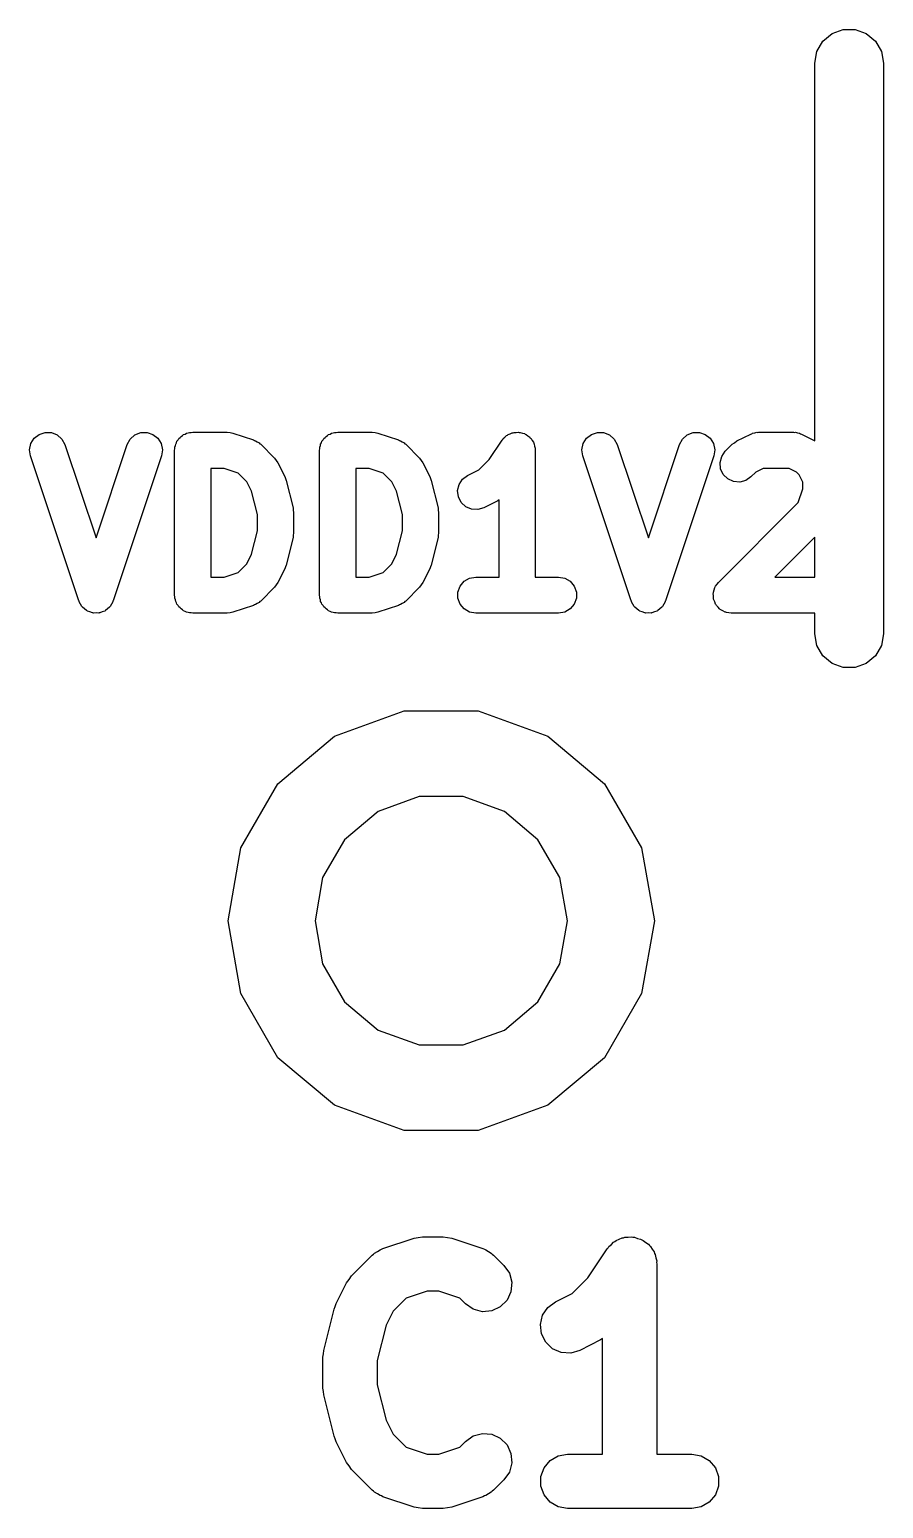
# Model space of a CAD drawing. Extents: x -4.6 to 25.8, y 0 to 31.7.
# Drawn here: x 0.978 to 2.474, y 18.452 to 21.044 of the extents above; entities that cross this region are included whole.
import ezdxf

# ---------------------------------------------------------------- set-up
doc = ezdxf.new("R2010")
doc.units = 0
doc.header["$MEASUREMENT"] = 0
doc.layers.add('BLACK', color=7, linetype='CONTINUOUS')

msp = doc.modelspace()

# ---------------------------------------------------------------- linework, layer by layer
at = {"layer": 'Black'}
for p, q in [((2.36794, 21.0237), (2.3839, 21.0371)), ((2.3839, 21.0371), (2.40348, 21.0442)), ((2.40348, 21.0442), (2.42432, 21.0442)), ((2.42432, 21.0442), (2.4439, 21.0371)), ((2.4439, 21.0371), (2.45986, 21.0237)), ((2.3539, 20.9851), (2.35752, 21.0056)), ((2.35752, 21.0056), (2.36794, 21.0237)), ((2.45986, 21.0237), (2.47028, 21.0056)), ((2.47028, 21.0056), (2.4739, 20.9851)), ((2.3539, 20.3233), (2.3539, 20.9851)), ((2.4739, 20.9851), (2.4739, 19.9851)), ((0.980303, 20.3184), (0.986076, 20.3278)), ((0.986076, 20.3278), (0.994713, 20.3346)), ((0.994713, 20.3346), (1.00517, 20.3381)), ((1.00517, 20.3381), (1.0162, 20.3378)), ((1.0162, 20.3378), (1.02645, 20.3337)), ((1.02645, 20.3337), (1.0347, 20.3264)), ((1.0347, 20.3264), (1.03995, 20.3167)), ((1.14904, 20.3167), (1.15429, 20.3264)), ((1.15429, 20.3264), (1.16254, 20.3337)), ((1.16254, 20.3337), (1.1728, 20.3378)), ((1.1728, 20.3378), (1.18382, 20.3381)), ((1.18382, 20.3381), (1.19428, 20.3346)), ((1.19428, 20.3346), (1.20292, 20.3278)), ((1.20292, 20.3278), (1.20869, 20.3184)), ((1.23812, 20.3247), (1.23951, 20.3271)), ((1.23951, 20.3271), (1.24164, 20.3289)), ((1.24164, 20.3289), (1.24342, 20.331)), ((1.24342, 20.331), (1.24583, 20.3324)), ((1.24583, 20.3324), (1.24796, 20.3342)), ((1.24796, 20.3342), (1.25057, 20.3351)), ((1.25057, 20.3351), (1.25297, 20.3365)), ((1.25297, 20.3365), (1.25571, 20.337)), ((1.25571, 20.337), (1.25832, 20.338)), ((1.25832, 20.338), (1.2611, 20.338)), ((1.2611, 20.338), (1.26383, 20.3384)), ((1.26383, 20.3384), (1.32431, 20.3384)), ((1.32431, 20.3384), (1.32931, 20.3376)), ((1.32931, 20.3376), (1.33435, 20.3368)), ((1.33435, 20.3368), (1.37063, 20.3247)), ((1.49212, 20.3247), (1.49351, 20.3271)), ((1.49351, 20.3271), (1.49564, 20.3289)), ((1.49564, 20.3289), (1.49742, 20.331)), ((1.49742, 20.331), (1.49983, 20.3324)), ((1.49983, 20.3324), (1.50196, 20.3342)), ((1.50196, 20.3342), (1.50457, 20.3351)), ((1.50457, 20.3351), (1.50697, 20.3365)), ((1.50697, 20.3365), (1.50971, 20.337)), ((1.50971, 20.337), (1.51232, 20.338)), ((1.51232, 20.338), (1.5151, 20.338)), ((1.5151, 20.338), (1.51783, 20.3384)), ((1.51783, 20.3384), (1.57831, 20.3384)), ((1.57831, 20.3384), (1.58331, 20.3376)), ((1.58331, 20.3376), (1.58835, 20.3368)), ((1.58835, 20.3368), (1.62463, 20.3247)), ((1.8071, 20.3256), (1.80798, 20.3271)), ((1.80798, 20.3271), (1.81089, 20.3295)), ((1.81089, 20.3295), (1.81351, 20.3323)), ((1.81351, 20.3323), (1.81508, 20.3331)), ((1.81508, 20.3331), (1.81643, 20.3342)), ((1.81643, 20.3342), (1.81999, 20.3355)), ((1.81999, 20.3355), (1.82339, 20.3372)), ((1.82339, 20.3372), (1.82514, 20.3374)), ((1.82514, 20.3374), (1.82679, 20.338)), ((1.82679, 20.338), (1.83058, 20.338)), ((1.83058, 20.338), (1.83435, 20.3384)), ((1.83435, 20.3384), (1.83606, 20.338)), ((1.83606, 20.338), (1.83782, 20.338)), ((1.83782, 20.338), (1.84138, 20.3367)), ((1.84138, 20.3367), (1.84506, 20.3358)), ((1.84506, 20.3358), (1.84653, 20.3348)), ((1.84653, 20.3348), (1.84818, 20.3342)), ((1.84818, 20.3342), (1.85109, 20.3318)), ((1.85109, 20.3318), (1.85424, 20.3297)), ((1.85424, 20.3297), (1.85528, 20.3282)), ((1.85528, 20.3282), (1.85663, 20.3271)), ((1.85663, 20.3271), (1.85853, 20.3238)), ((1.94792, 20.3184), (1.95369, 20.3278)), ((1.95369, 20.3278), (1.96233, 20.3346)), ((1.96233, 20.3346), (1.97279, 20.3381)), ((1.97279, 20.3381), (1.98381, 20.3378)), ((1.98381, 20.3378), (1.99407, 20.3337)), ((1.99407, 20.3337), (2.00232, 20.3264)), ((2.00232, 20.3264), (2.00757, 20.3167)), ((2.11666, 20.3167), (2.12191, 20.3264)), ((2.12191, 20.3264), (2.13016, 20.3337)), ((2.13016, 20.3337), (2.14042, 20.3378)), ((2.14042, 20.3378), (2.15144, 20.3381)), ((2.15144, 20.3381), (2.1619, 20.3346)), ((2.1619, 20.3346), (2.17054, 20.3278)), ((2.17054, 20.3278), (2.17631, 20.3184)), ((2.21725, 20.323), (2.24144, 20.3351)), ((2.24144, 20.3351), (2.2432, 20.3356)), ((2.2432, 20.3356), (2.24478, 20.3365)), ((2.24478, 20.3365), (2.24844, 20.3372)), ((2.24844, 20.3372), (2.25201, 20.3382)), ((2.25201, 20.3382), (2.25384, 20.3381)), ((2.25384, 20.3381), (2.25564, 20.3384)), ((2.25564, 20.3384), (2.31612, 20.3384)), ((2.31612, 20.3384), (2.31792, 20.3381)), ((2.31792, 20.3381), (2.31975, 20.3382)), ((2.31975, 20.3382), (2.32332, 20.3372)), ((2.32332, 20.3372), (2.32698, 20.3365)), ((2.32698, 20.3365), (2.32856, 20.3356)), ((2.32856, 20.3356), (2.33032, 20.3351)), ((2.33032, 20.3351), (2.3539, 20.3233)), ((0.978093, 20.3076), (0.980303, 20.3184)), ((0.97971, 20.2967), (0.978093, 20.3076)), ((1.03995, 20.3167), (1.0945, 20.1531)), ((1.0945, 20.1531), (1.14904, 20.3167)), ((1.20869, 20.3184), (1.2109, 20.3076)), ((1.2109, 20.3076), (1.20929, 20.2967)), ((1.23208, 20.3067), (1.23256, 20.3094)), ((1.23208, 20.0527), (1.23208, 20.3067)), ((1.23256, 20.3122), (1.23351, 20.3148)), ((1.23256, 20.3094), (1.23256, 20.3122)), ((1.23351, 20.3148), (1.234, 20.3176)), ((1.234, 20.3176), (1.23538, 20.32)), ((1.23538, 20.32), (1.23633, 20.3226)), ((1.23633, 20.3226), (1.23812, 20.3247)), ((1.37063, 20.3247), (1.37224, 20.3238)), ((1.37224, 20.3238), (1.37401, 20.3234)), ((1.37401, 20.3234), (1.37706, 20.3212)), ((1.37706, 20.3212), (1.38033, 20.3195)), ((1.38033, 20.3195), (1.38154, 20.3181)), ((1.38154, 20.3181), (1.38304, 20.3171)), ((1.38304, 20.3171), (1.40724, 20.2929)), ((1.48608, 20.3067), (1.48656, 20.3094)), ((1.48608, 20.0527), (1.48608, 20.3067)), ((1.48656, 20.3122), (1.48751, 20.3148)), ((1.48656, 20.3094), (1.48656, 20.3122)), ((1.48751, 20.3148), (1.488, 20.3176)), ((1.488, 20.3176), (1.48938, 20.32)), ((1.48938, 20.32), (1.49033, 20.3226)), ((1.49033, 20.3226), (1.49212, 20.3247)), ((1.62463, 20.3247), (1.62624, 20.3238)), ((1.62624, 20.3238), (1.62801, 20.3234)), ((1.62801, 20.3234), (1.63106, 20.3212)), ((1.63106, 20.3212), (1.63433, 20.3195)), ((1.63433, 20.3195), (1.63554, 20.3181)), ((1.63554, 20.3181), (1.63704, 20.3171)), ((1.63704, 20.3171), (1.66124, 20.2929)), ((1.78344, 20.2906), (1.80589, 20.3243)), ((1.80589, 20.3243), (1.8071, 20.3256)), ((1.85853, 20.3238), (1.86077, 20.3208)), ((1.86077, 20.3208), (1.86126, 20.3191)), ((1.86126, 20.3191), (1.86214, 20.3176)), ((1.86214, 20.3176), (1.8628, 20.3138)), ((1.8628, 20.3138), (1.86386, 20.3102)), ((1.86386, 20.3102), (1.86375, 20.3084)), ((1.86375, 20.3084), (1.86406, 20.3067)), ((1.86406, 20.3067), (1.86406, 20.0844)), ((1.94571, 20.3076), (1.94792, 20.3184)), ((1.94733, 20.2967), (1.94571, 20.3076)), ((2.00757, 20.3167), (2.06212, 20.1531)), ((2.06212, 20.1531), (2.11666, 20.3167)), ((2.17631, 20.3184), (2.17852, 20.3076)), ((2.17852, 20.3076), (2.17691, 20.2967)), ((2.19058, 20.2959), (2.1969, 20.305)), ((2.1969, 20.305), (2.209, 20.3171)), ((2.209, 20.3171), (2.21318, 20.32)), ((2.21318, 20.32), (2.21725, 20.323)), ((1.06438, 20.0427), (0.97971, 20.2967)), ((1.20929, 20.2967), (1.12462, 20.0427)), ((1.29558, 20.2749), (1.29558, 20.0844)), ((1.31915, 20.2749), (1.29558, 20.2749)), ((1.34344, 20.2668), (1.31915, 20.2749)), ((1.40724, 20.2929), (1.41016, 20.2887)), ((1.41016, 20.2887), (1.41318, 20.2846)), ((1.41318, 20.2846), (1.42528, 20.2604)), ((1.54958, 20.2749), (1.54958, 20.0844)), ((1.57315, 20.2749), (1.54958, 20.2749)), ((1.59744, 20.2668), (1.57315, 20.2749)), ((1.66124, 20.2929), (1.66416, 20.2887)), ((1.66416, 20.2887), (1.66718, 20.2846)), ((1.66718, 20.2846), (1.67928, 20.2604)), ((1.76512, 20.2723), (1.78344, 20.2906)), ((2.032, 20.0427), (1.94733, 20.2967)), ((2.17691, 20.2967), (2.09224, 20.0427)), ((2.18772, 20.2853), (2.19058, 20.2959)), ((2.18869, 20.2743), (2.18772, 20.2853)), ((2.19335, 20.2643), (2.18869, 20.2743)), ((2.26314, 20.2749), (2.25026, 20.2685)), ((2.30862, 20.2749), (2.26314, 20.2749)), ((2.3215, 20.2685), (2.30862, 20.2749)), ((1.35869, 20.2516), (1.34344, 20.2668)), ((1.36692, 20.2351), (1.35869, 20.2516)), ((1.42528, 20.2604), (1.42627, 20.2571)), ((1.42627, 20.2571), (1.42768, 20.2539)), ((1.42768, 20.2539), (1.43978, 20.2055)), ((1.61269, 20.2516), (1.59744, 20.2668)), ((1.62092, 20.2351), (1.61269, 20.2516)), ((1.67928, 20.2604), (1.68027, 20.2571)), ((1.68027, 20.2571), (1.68168, 20.2539)), ((1.68168, 20.2539), (1.69378, 20.2055)), ((1.7306, 20.2468), (1.73668, 20.256)), ((1.73668, 20.256), (1.74554, 20.2625)), ((1.74554, 20.2625), (1.76512, 20.2723)), ((2.20114, 20.2565), (2.19335, 20.2643)), ((2.21114, 20.2518), (2.20114, 20.2565)), ((2.22212, 20.2509), (2.21114, 20.2518)), ((2.23277, 20.2537), (2.22212, 20.2509)), ((2.24181, 20.2601), (2.23277, 20.2537)), ((2.25026, 20.2685), (2.24181, 20.2601)), ((2.32631, 20.2637), (2.3215, 20.2685)), ((2.33275, 20.2508), (2.32631, 20.2637)), ((2.33275, 20.2393), (2.33275, 20.2508)), ((1.37722, 20.1939), (1.36692, 20.2351)), ((1.63122, 20.1939), (1.62092, 20.2351)), ((1.72804, 20.236), (1.7306, 20.2468)), ((1.7293, 20.2251), (1.72804, 20.236)), ((1.73423, 20.2152), (1.7293, 20.2251)), ((2.32465, 20.215), (2.33275, 20.2393)), ((1.43978, 20.2055), (1.44005, 20.2017)), ((1.44005, 20.2017), (1.44072, 20.1978)), ((1.44072, 20.1978), (1.44072, 20.1616)), ((1.69378, 20.2055), (1.69405, 20.2017)), ((1.69405, 20.2017), (1.69472, 20.1978)), ((1.69472, 20.1978), (1.69472, 20.1616)), ((1.74224, 20.2076), (1.73423, 20.2152)), ((1.75236, 20.2032), (1.74224, 20.2076)), ((1.76337, 20.2026), (1.75236, 20.2032)), ((1.77393, 20.2057), (1.76337, 20.2026)), ((1.79812, 20.2178), (1.77393, 20.2057)), ((1.80056, 20.2196), (1.79812, 20.2178)), ((1.80056, 20.0844), (1.80056, 20.2196)), ((2.18481, 20.0751), (2.32465, 20.215)), ((1.37722, 20.1655), (1.37722, 20.1939)), ((1.63122, 20.1655), (1.63122, 20.1939)), ((1.36692, 20.1243), (1.37722, 20.1655)), ((1.43978, 20.1539), (1.42768, 20.1055)), ((1.44005, 20.1577), (1.43978, 20.1539)), ((1.44072, 20.1616), (1.44005, 20.1577)), ((1.62092, 20.1243), (1.63122, 20.1655)), ((1.69378, 20.1539), (1.68168, 20.1055)), ((1.69405, 20.1577), (1.69378, 20.1539)), ((1.69472, 20.1616), (1.69405, 20.1577)), ((2.3539, 20.1544), (2.28391, 20.0844)), ((2.3539, 20.0844), (2.3539, 20.1544)), ((1.35869, 20.1078), (1.36692, 20.1243)), ((1.61269, 20.1078), (1.62092, 20.1243)), ((1.34344, 20.0925), (1.35869, 20.1078)), ((1.42528, 20.099), (1.41318, 20.0748)), ((1.42627, 20.1023), (1.42528, 20.099)), ((1.42768, 20.1055), (1.42627, 20.1023)), ((1.59744, 20.0925), (1.61269, 20.1078)), ((1.67928, 20.099), (1.66718, 20.0748)), ((1.68027, 20.1023), (1.67928, 20.099)), ((1.68168, 20.1055), (1.68027, 20.1023)), ((1.29558, 20.0844), (1.31915, 20.0844)), ((1.31915, 20.0844), (1.34344, 20.0925)), ((1.41015, 20.0707), (1.40723, 20.0665)), ((1.41318, 20.0748), (1.41015, 20.0707)), ((1.54958, 20.0844), (1.57315, 20.0844)), ((1.57315, 20.0844), (1.59744, 20.0925)), ((1.66415, 20.0707), (1.66123, 20.0665)), ((1.66718, 20.0748), (1.66415, 20.0707)), ((1.72847, 20.0582), (1.73224, 20.0686)), ((1.73224, 20.0686), (1.73933, 20.077)), ((1.73933, 20.077), (1.74888, 20.0825)), ((1.74888, 20.0825), (1.75974, 20.0844)), ((1.75974, 20.0844), (1.80056, 20.0844)), ((1.86406, 20.0844), (1.90488, 20.0844)), ((1.90488, 20.0844), (1.91574, 20.0825)), ((1.91574, 20.0825), (1.92529, 20.077)), ((1.92529, 20.077), (1.93237, 20.0686)), ((1.93237, 20.0686), (1.93615, 20.0582)), ((2.17848, 20.0661), (2.17929, 20.0673)), ((2.17929, 20.0673), (2.17976, 20.0686)), ((2.17976, 20.0686), (2.18243, 20.0717)), ((2.18243, 20.0717), (2.18481, 20.0751)), ((2.28391, 20.0844), (2.3539, 20.0844)), ((1.06479, 20.0419), (1.06438, 20.0427)), ((1.06497, 20.041), (1.06479, 20.0419)), ((1.06741, 20.0371), (1.06497, 20.041)), ((1.12403, 20.041), (1.12158, 20.037)), ((1.1242, 20.0419), (1.12403, 20.041)), ((1.12462, 20.0427), (1.1242, 20.0419)), ((1.23256, 20.05), (1.23208, 20.0527)), ((1.23256, 20.0472), (1.23256, 20.05)), ((1.23351, 20.0446), (1.23256, 20.0472)), ((1.234, 20.0418), (1.23351, 20.0446)), ((1.23538, 20.0394), (1.234, 20.0418)), ((1.38154, 20.0413), (1.38033, 20.0399)), ((1.38304, 20.0423), (1.38154, 20.0413)), ((1.40723, 20.0665), (1.38304, 20.0423)), ((1.48656, 20.05), (1.48608, 20.0527)), ((1.48656, 20.0472), (1.48656, 20.05)), ((1.48751, 20.0446), (1.48656, 20.0472)), ((1.488, 20.0418), (1.48751, 20.0446)), ((1.48938, 20.0394), (1.488, 20.0418)), ((1.63554, 20.0413), (1.63433, 20.0399)), ((1.63704, 20.0423), (1.63554, 20.0413)), ((1.66123, 20.0665), (1.63704, 20.0423)), ((1.72847, 20.0472), (1.72847, 20.0582)), ((1.73224, 20.0368), (1.72847, 20.0472)), ((1.93615, 20.0472), (1.93237, 20.0368)), ((1.93615, 20.0582), (1.93615, 20.0472)), ((2.03241, 20.0419), (2.032, 20.0427)), ((2.03259, 20.041), (2.03241, 20.0419)), ((2.03503, 20.0371), (2.03259, 20.041)), ((2.09164, 20.041), (2.0892, 20.037)), ((2.09182, 20.0419), (2.09164, 20.041)), ((2.09224, 20.0427), (2.09182, 20.0419)), ((2.17563, 20.0555), (2.17599, 20.0568)), ((2.17599, 20.0513), (2.17563, 20.0555)), ((2.17599, 20.0582), (2.17741, 20.0621)), ((2.17599, 20.0568), (2.17599, 20.0582)), ((2.17599, 20.0472), (2.17599, 20.0513)), ((2.17647, 20.0459), (2.17599, 20.0472)), ((2.17659, 20.0445), (2.17647, 20.0459)), ((2.17834, 20.0407), (2.17659, 20.0445)), ((2.17741, 20.0621), (2.17848, 20.0661)), ((1.06963, 20.033), (1.06741, 20.0371)), ((1.07028, 20.0324), (1.06963, 20.033)), ((1.07074, 20.0316), (1.07028, 20.0324)), ((1.07439, 20.0287), (1.07074, 20.0316)), ((1.07788, 20.0256), (1.07439, 20.0287)), ((1.07869, 20.0253), (1.07788, 20.0256)), ((1.07938, 20.0248), (1.07869, 20.0253)), ((1.08381, 20.0233), (1.07938, 20.0248)), ((1.08813, 20.0216), (1.08381, 20.0233)), ((1.08901, 20.0216), (1.08813, 20.0216)), ((1.08984, 20.0213), (1.08901, 20.0216)), ((1.0945, 20.0214), (1.08984, 20.0213)), ((1.09916, 20.0213), (1.0945, 20.0214)), ((1.09999, 20.0216), (1.09916, 20.0213)), ((1.10086, 20.0216), (1.09999, 20.0216)), ((1.10519, 20.0233), (1.10086, 20.0216)), ((1.10962, 20.0248), (1.10519, 20.0233)), ((1.1103, 20.0253), (1.10962, 20.0248)), ((1.11112, 20.0256), (1.1103, 20.0253)), ((1.1146, 20.0287), (1.11112, 20.0256)), ((1.11825, 20.0316), (1.1146, 20.0287)), ((1.11871, 20.0324), (1.11825, 20.0316)), ((1.11937, 20.033), (1.11871, 20.0324)), ((1.12158, 20.037), (1.11937, 20.033)), ((1.23633, 20.0368), (1.23538, 20.0394)), ((1.23812, 20.0347), (1.23633, 20.0368)), ((1.23951, 20.0323), (1.23812, 20.0347)), ((1.24164, 20.0305), (1.23951, 20.0323)), ((1.24342, 20.0284), (1.24164, 20.0305)), ((1.24583, 20.027), (1.24342, 20.0284)), ((1.24796, 20.0252), (1.24583, 20.027)), ((1.25057, 20.0242), (1.24796, 20.0252)), ((1.25297, 20.0229), (1.25057, 20.0242)), ((1.25571, 20.0224), (1.25297, 20.0229)), ((1.25832, 20.0214), (1.25571, 20.0224)), ((1.2611, 20.0214), (1.25832, 20.0214)), ((1.26383, 20.0209), (1.2611, 20.0214)), ((1.32431, 20.0209), (1.26383, 20.0209)), ((1.32931, 20.0218), (1.32431, 20.0209)), ((1.33435, 20.0226), (1.32931, 20.0218)), ((1.37063, 20.0347), (1.33435, 20.0226)), ((1.37224, 20.0355), (1.37063, 20.0347)), ((1.37401, 20.036), (1.37224, 20.0355)), ((1.37706, 20.0381), (1.37401, 20.036)), ((1.38033, 20.0399), (1.37706, 20.0381)), ((1.49033, 20.0368), (1.48938, 20.0394)), ((1.49212, 20.0347), (1.49033, 20.0368)), ((1.49351, 20.0323), (1.49212, 20.0347)), ((1.49564, 20.0305), (1.49351, 20.0323)), ((1.49742, 20.0284), (1.49564, 20.0305)), ((1.49983, 20.027), (1.49742, 20.0284)), ((1.50196, 20.0252), (1.49983, 20.027)), ((1.50457, 20.0242), (1.50196, 20.0252)), ((1.50697, 20.0229), (1.50457, 20.0242)), ((1.50971, 20.0224), (1.50697, 20.0229)), ((1.51232, 20.0214), (1.50971, 20.0224)), ((1.5151, 20.0214), (1.51232, 20.0214)), ((1.51783, 20.0209), (1.5151, 20.0214)), ((1.57831, 20.0209), (1.51783, 20.0209)), ((1.58331, 20.0218), (1.57831, 20.0209)), ((1.58835, 20.0226), (1.58331, 20.0218)), ((1.62463, 20.0347), (1.58835, 20.0226)), ((1.62624, 20.0355), (1.62463, 20.0347)), ((1.62801, 20.036), (1.62624, 20.0355)), ((1.63106, 20.0381), (1.62801, 20.036)), ((1.63433, 20.0399), (1.63106, 20.0381)), ((1.73933, 20.0284), (1.73224, 20.0368)), ((1.74888, 20.0229), (1.73933, 20.0284)), ((1.75974, 20.0209), (1.74888, 20.0229)), ((1.90488, 20.0209), (1.75974, 20.0209)), ((1.91574, 20.0229), (1.90488, 20.0209)), ((1.92529, 20.0284), (1.91574, 20.0229)), ((1.93237, 20.0368), (1.92529, 20.0284)), ((2.03725, 20.033), (2.03503, 20.0371)), ((2.0379, 20.0324), (2.03725, 20.033)), ((2.03836, 20.0316), (2.0379, 20.0324)), ((2.04201, 20.0287), (2.03836, 20.0316)), ((2.0455, 20.0256), (2.04201, 20.0287)), ((2.04631, 20.0253), (2.0455, 20.0256)), ((2.047, 20.0248), (2.04631, 20.0253)), ((2.05143, 20.0233), (2.047, 20.0248)), ((2.05575, 20.0216), (2.05143, 20.0233)), ((2.05662, 20.0216), (2.05575, 20.0216)), ((2.05746, 20.0213), (2.05662, 20.0216)), ((2.06212, 20.0214), (2.05746, 20.0213)), ((2.06677, 20.0213), (2.06212, 20.0214)), ((2.06761, 20.0216), (2.06677, 20.0213)), ((2.06848, 20.0216), (2.06761, 20.0216)), ((2.07281, 20.0233), (2.06848, 20.0216)), ((2.07723, 20.0248), (2.07281, 20.0233)), ((2.07792, 20.0253), (2.07723, 20.0248)), ((2.07874, 20.0256), (2.07792, 20.0253)), ((2.08222, 20.0287), (2.07874, 20.0256)), ((2.08587, 20.0316), (2.08222, 20.0287)), ((2.08633, 20.0324), (2.08587, 20.0316)), ((2.08699, 20.033), (2.08633, 20.0324)), ((2.0892, 20.037), (2.08699, 20.033)), ((2.17976, 20.0368), (2.17834, 20.0407)), ((2.18066, 20.0358), (2.17976, 20.0368)), ((2.18125, 20.0345), (2.18066, 20.0358)), ((2.18419, 20.0315), (2.18125, 20.0345)), ((2.18685, 20.0284), (2.18419, 20.0315)), ((2.18806, 20.0277), (2.18685, 20.0284)), ((2.18905, 20.0267), (2.18806, 20.0277)), ((2.19281, 20.0249), (2.18905, 20.0267)), ((2.1964, 20.0229), (2.19281, 20.0249)), ((2.19778, 20.0226), (2.1964, 20.0229)), ((2.19904, 20.022), (2.19778, 20.0226)), ((2.20318, 20.0217), (2.19904, 20.022)), ((2.20726, 20.0209), (2.20318, 20.0217)), ((2.3539, 20.0209), (2.20726, 20.0209)), ((2.3539, 19.9851), (2.3539, 20.0209)), ((2.35752, 19.9646), (2.3539, 19.9851)), ((2.36794, 19.9465), (2.35752, 19.9646)), ((2.47028, 19.9646), (2.45986, 19.9465)), ((2.4739, 19.9851), (2.47028, 19.9646)), ((2.3839, 19.9331), (2.36794, 19.9465)), ((2.45986, 19.9465), (2.4439, 19.9331)), ((2.40348, 19.926), (2.3839, 19.9331)), ((2.42432, 19.926), (2.40348, 19.926)), ((2.4439, 19.9331), (2.42432, 19.926)), ((1.51251, 19.8053), (1.6344, 19.8496)), ((1.6344, 19.8496), (1.76412, 19.8496)), ((1.76412, 19.8496), (1.88601, 19.8053)), ((1.41314, 19.7219), (1.51251, 19.8053)), ((1.88601, 19.8053), (1.98538, 19.7219)), ((1.34829, 19.6095), (1.41314, 19.7219)), ((1.98538, 19.7219), (2.05023, 19.6095)), ((1.66087, 19.6995), (1.58871, 19.6733)), ((1.73765, 19.6995), (1.66087, 19.6995)), ((1.80981, 19.6733), (1.73765, 19.6995)), ((1.58871, 19.6733), (1.52989, 19.6239)), ((1.86863, 19.6239), (1.80981, 19.6733)), ((1.32576, 19.4818), (1.34829, 19.6095)), ((1.52989, 19.6239), (1.4915, 19.5574)), ((1.90702, 19.5574), (1.86863, 19.6239)), ((2.05023, 19.6095), (2.07276, 19.4818)), ((1.4915, 19.5574), (1.47816, 19.4818)), ((1.92036, 19.4818), (1.90702, 19.5574)), ((1.34829, 19.3541), (1.32576, 19.4818)), ((1.47816, 19.4818), (1.4915, 19.4062)), ((1.90702, 19.4062), (1.92036, 19.4818)), ((2.07276, 19.4818), (2.05023, 19.3541)), ((1.4915, 19.4062), (1.52989, 19.3397)), ((1.86863, 19.3397), (1.90702, 19.4062)), ((1.41314, 19.2417), (1.34829, 19.3541)), ((2.05023, 19.3541), (1.98538, 19.2417)), ((1.52989, 19.3397), (1.58871, 19.2903)), ((1.80981, 19.2903), (1.86863, 19.3397)), ((1.58871, 19.2903), (1.66087, 19.2641)), ((1.73765, 19.2641), (1.80981, 19.2903)), ((1.66087, 19.2641), (1.73765, 19.2641)), ((1.51251, 19.1583), (1.41314, 19.2417)), ((1.98538, 19.2417), (1.88601, 19.1583)), ((1.6344, 19.114), (1.51251, 19.1583)), ((1.88601, 19.1583), (1.76412, 19.114)), ((1.76412, 19.114), (1.6344, 19.114)), ((1.65154, 18.9254), (1.65908, 18.9265)), ((1.65908, 18.9265), (1.6666, 18.9278)), ((1.6666, 18.9278), (1.70289, 18.9278)), ((1.70289, 18.9278), (1.71041, 18.9265)), ((1.71041, 18.9265), (1.71795, 18.9254)), ((2.01609, 18.9259), (2.01871, 18.9262)), ((2.01871, 18.9262), (2.02119, 18.9271)), ((2.02119, 18.9271), (2.02687, 18.9271)), ((2.02687, 18.9271), (2.03253, 18.9277)), ((2.03253, 18.9277), (2.03509, 18.9271)), ((2.03509, 18.9271), (2.03773, 18.9271)), ((2.03773, 18.9271), (2.04307, 18.9251)), ((1.58257, 18.8993), (1.58748, 18.902)), ((1.58748, 18.902), (1.59205, 18.9052)), ((1.59205, 18.9052), (1.5947, 18.9059)), ((1.5947, 18.9059), (1.59711, 18.9072)), ((1.59711, 18.9072), (1.65154, 18.9254)), ((1.71795, 18.9254), (1.77238, 18.9072)), ((1.77238, 18.9072), (1.77479, 18.9059)), ((1.77479, 18.9059), (1.77744, 18.9052)), ((1.77744, 18.9052), (1.78202, 18.902)), ((1.78202, 18.902), (1.78692, 18.8993)), ((1.95616, 18.8561), (1.98984, 18.9066)), ((1.98984, 18.9066), (1.99166, 18.9085)), ((1.99166, 18.9085), (1.99298, 18.9108)), ((1.99298, 18.9108), (1.99733, 18.9144)), ((1.99733, 18.9144), (2.00126, 18.9186)), ((2.00126, 18.9186), (2.00363, 18.9197)), ((2.00363, 18.9197), (2.00565, 18.9214)), ((2.00565, 18.9214), (2.01098, 18.9234)), ((2.01098, 18.9234), (2.01609, 18.9259)), ((2.04307, 18.9251), (2.0486, 18.9238)), ((2.0486, 18.9238), (2.05079, 18.9223)), ((2.05079, 18.9223), (2.05327, 18.9214)), ((2.05327, 18.9214), (2.05763, 18.9178)), ((2.05763, 18.9178), (2.06236, 18.9146)), ((2.06236, 18.9146), (2.06392, 18.9125)), ((2.06392, 18.9125), (2.06594, 18.9108)), ((2.06594, 18.9108), (2.06879, 18.9059)), ((2.06879, 18.9059), (2.07215, 18.9013)), ((2.07215, 18.9013), (2.07289, 18.8988)), ((1.54221, 18.8594), (1.5785, 18.8957)), ((1.5785, 18.8957), (1.58075, 18.8973)), ((1.58075, 18.8973), (1.58257, 18.8993)), ((1.78692, 18.8993), (1.78874, 18.8973)), ((1.78874, 18.8973), (1.79099, 18.8957)), ((1.79099, 18.8957), (1.80914, 18.8776)), ((1.80914, 18.8776), (1.81862, 18.864)), ((2.07289, 18.8988), (2.07421, 18.8965)), ((2.07421, 18.8965), (2.0752, 18.8909)), ((2.0752, 18.8909), (2.0768, 18.8854)), ((2.0768, 18.8854), (2.07663, 18.8828)), ((2.07663, 18.8828), (2.07709, 18.8802)), ((2.07709, 18.8802), (2.07709, 18.5468)), ((1.53329, 18.8471), (1.53784, 18.8532)), ((1.53784, 18.8532), (1.54221, 18.8594)), ((1.81862, 18.864), (1.8229, 18.848)), ((1.92868, 18.8286), (1.95616, 18.8561)), ((1.51515, 18.8108), (1.53329, 18.8471)), ((1.67433, 18.8326), (1.6379, 18.8204)), ((1.69516, 18.8326), (1.67433, 18.8326)), ((1.73159, 18.8204), (1.69516, 18.8326)), ((1.82146, 18.8316), (1.81447, 18.8166)), ((1.8229, 18.848), (1.82146, 18.8316)), ((1.8993, 18.8139), (1.92868, 18.8286)), ((1.4934, 18.7284), (1.51154, 18.801)), ((1.51154, 18.801), (1.51366, 18.8058)), ((1.51366, 18.8058), (1.51515, 18.8108)), ((1.61503, 18.7975), (1.60268, 18.7728)), ((1.6379, 18.8204), (1.61503, 18.7975)), ((1.74178, 18.8102), (1.73159, 18.8204)), ((1.75533, 18.8007), (1.74178, 18.8102)), ((1.77131, 18.7965), (1.75533, 18.8007)), ((1.78779, 18.7979), (1.77131, 18.7965)), ((1.80278, 18.8049), (1.78779, 18.7979)), ((1.81447, 18.8166), (1.80278, 18.8049)), ((1.87691, 18.7903), (1.88602, 18.8041)), ((1.88602, 18.8041), (1.8993, 18.8139)), ((1.60268, 18.7728), (1.58723, 18.711)), ((1.87306, 18.7742), (1.87691, 18.7903)), ((1.87495, 18.7577), (1.87306, 18.7742)), ((1.88235, 18.743), (1.87495, 18.7577)), ((1.97819, 18.7469), (1.9419, 18.7287)), ((1.98184, 18.7496), (1.97819, 18.7469)), ((1.98184, 18.5468), (1.98184, 18.7496)), ((1.49198, 18.7169), (1.49299, 18.7226)), ((1.49299, 18.7226), (1.4934, 18.7284)), ((1.89436, 18.7316), (1.88235, 18.743)), ((1.90954, 18.725), (1.89436, 18.7316)), ((1.92605, 18.724), (1.90954, 18.725)), ((1.9419, 18.7287), (1.92605, 18.724)), ((1.49198, 18.6625), (1.49198, 18.7169)), ((1.58723, 18.711), (1.58723, 18.6683)), ((1.58723, 18.6683), (1.60268, 18.6065)), ((1.49299, 18.6567), (1.49198, 18.6625)), ((1.4934, 18.6509), (1.49299, 18.6567)), ((1.51154, 18.5783), (1.4934, 18.6509)), ((1.60268, 18.6065), (1.61503, 18.5818)), ((1.51366, 18.5736), (1.51154, 18.5783)), ((1.51515, 18.5686), (1.51366, 18.5736)), ((1.53329, 18.5323), (1.51515, 18.5686)), ((1.61503, 18.5818), (1.6379, 18.559)), ((1.73159, 18.559), (1.74178, 18.5691)), ((1.74178, 18.5691), (1.75533, 18.5786)), ((1.75533, 18.5786), (1.77131, 18.5829)), ((1.77131, 18.5829), (1.78779, 18.5815)), ((1.78779, 18.5815), (1.80278, 18.5745)), ((1.80278, 18.5745), (1.81447, 18.5628)), ((1.6379, 18.559), (1.67433, 18.5468)), ((1.67433, 18.5468), (1.69516, 18.5468)), ((1.69516, 18.5468), (1.73159, 18.559)), ((1.81447, 18.5628), (1.82146, 18.5478)), ((1.82146, 18.5478), (1.8229, 18.5313)), ((1.88999, 18.5357), (1.90431, 18.5439)), ((1.90431, 18.5439), (1.9206, 18.5468)), ((1.9206, 18.5468), (1.98184, 18.5468)), ((2.07709, 18.5468), (2.13832, 18.5468)), ((2.13832, 18.5468), (2.15461, 18.5439)), ((2.15461, 18.5439), (2.16893, 18.5357)), ((1.53784, 18.5262), (1.53329, 18.5323)), ((1.54221, 18.5199), (1.53784, 18.5262)), ((1.5785, 18.4837), (1.54221, 18.5199)), ((1.81862, 18.5153), (1.80914, 18.5018)), ((1.8229, 18.5313), (1.81862, 18.5153)), ((1.8737, 18.5075), (1.87936, 18.523)), ((1.87936, 18.523), (1.88999, 18.5357)), ((2.16893, 18.5357), (2.17956, 18.523)), ((2.17956, 18.523), (2.18522, 18.5075)), ((1.80914, 18.5018), (1.79099, 18.4837)), ((1.8737, 18.4909), (1.8737, 18.5075)), ((1.87936, 18.4754), (1.8737, 18.4909)), ((2.18522, 18.4909), (2.17956, 18.4754)), ((2.18522, 18.5075), (2.18522, 18.4909)), ((1.58075, 18.4821), (1.5785, 18.4837)), ((1.58257, 18.48), (1.58075, 18.4821)), ((1.58747, 18.4774), (1.58257, 18.48)), ((1.59205, 18.4742), (1.58747, 18.4774)), ((1.5947, 18.4735), (1.59205, 18.4742)), ((1.59711, 18.4721), (1.5947, 18.4735)), ((1.65154, 18.454), (1.59711, 18.4721)), ((1.77238, 18.4721), (1.71795, 18.454)), ((1.77479, 18.4735), (1.77238, 18.4721)), ((1.77744, 18.4742), (1.77479, 18.4735)), ((1.78202, 18.4774), (1.77744, 18.4742)), ((1.78692, 18.48), (1.78202, 18.4774)), ((1.78874, 18.4821), (1.78692, 18.48)), ((1.79099, 18.4837), (1.78874, 18.4821)), ((1.88999, 18.4627), (1.87936, 18.4754)), ((1.90431, 18.4544), (1.88999, 18.4627)), ((2.16893, 18.4627), (2.15461, 18.4544)), ((2.17956, 18.4754), (2.16893, 18.4627)), ((1.65908, 18.4529), (1.65154, 18.454)), ((1.6666, 18.4516), (1.65908, 18.4529)), ((1.70289, 18.4516), (1.6666, 18.4516)), ((1.71041, 18.4529), (1.70289, 18.4516)), ((1.71795, 18.454), (1.71041, 18.4529)), ((1.9206, 18.4516), (1.90431, 18.4544)), ((2.13832, 18.4516), (1.9206, 18.4516)), ((2.15461, 18.4544), (2.13832, 18.4516))]:
    msp.add_line(p, q, dxfattribs=at)

doc.saveas('drawing.dxf')
